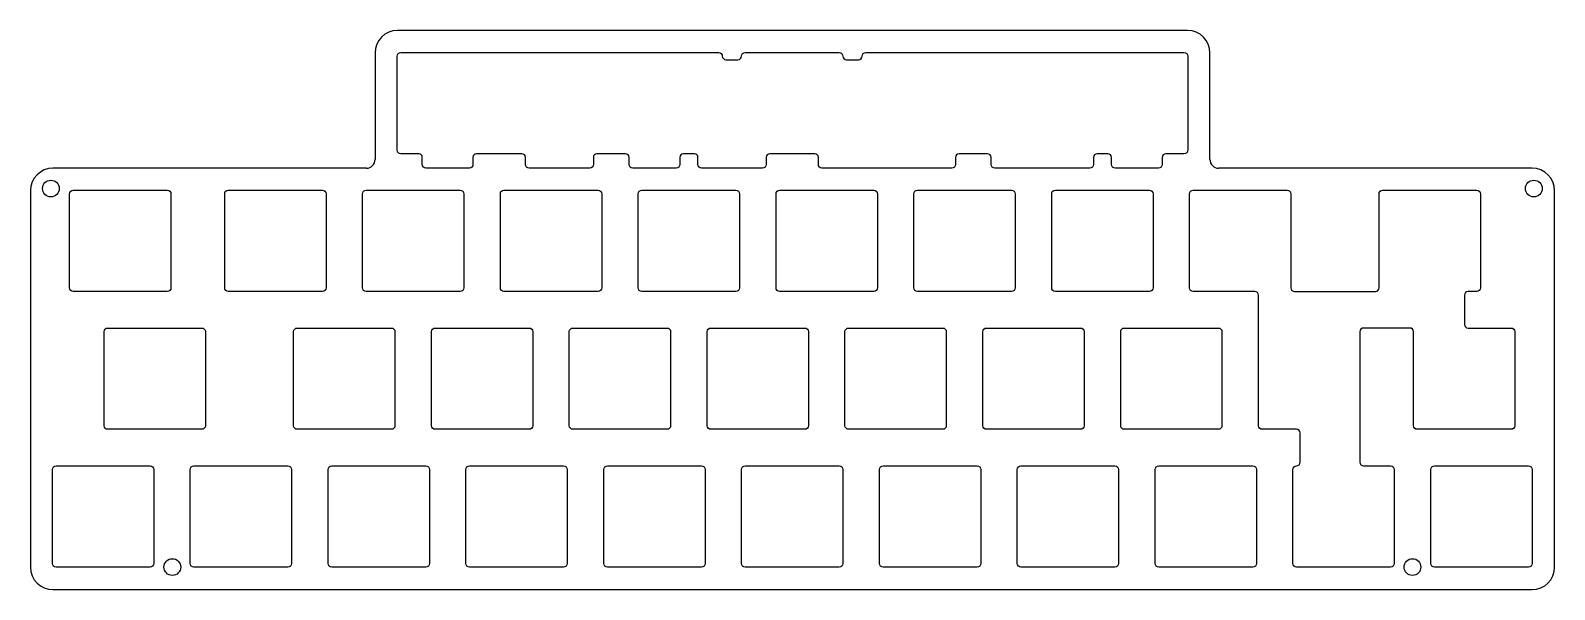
# Model space of a CAD drawing. Header units: millimetres. Extents: x -212 to -2, y -246 to -169.
import ezdxf

# ---------------------------------------------------------------- set-up
doc = ezdxf.new("R2010")
doc.units = ezdxf.units.MM
doc.layers.get('0').update_dxf_attribs({"linetype": 'CONTINUOUS'})

msp = doc.modelspace()

# ---------------------------------------------------------------- linework, layer by layer
for p, q in [((-52.46, -168.88), (-161.65, -168.88)), ((-164.75, -171.98), (-164.75, -186.72)), ((-49.36, -186.72), (-49.36, -171.98)), ((-165.95, -187.92), (-209.27, -187.92)), ((-4.84, -187.92), (-48.16, -187.92)), ((-212.37, -191.02), (-212.37, -243.07)), ((-1.74, -243.07), (-1.74, -191.02)), ((-209.27, -246.18), (-4.84, -246.18))]:
    msp.add_line(p, q)
for points in [[(-55.47, -185.92, 0.414214), (-55.97, -186.42), (-55.97, -187.42, -0.414214), (-56.47, -187.92), (-62.47, -187.92, -0.414214), (-62.97, -187.42), (-62.97, -186.42, 0.414214), (-63.47, -185.92), (-64.96, -185.92, 0.414214), (-65.46, -186.42), (-65.46, -187.42, -0.414214), (-65.96, -187.92), (-79.1, -187.92, -0.414214), (-79.6, -187.42), (-79.6, -186.42, 0.414214), (-80.1, -185.92), (-84.04, -185.92, 0.414214), (-84.54, -186.42), (-84.54, -187.42, -0.414214), (-85.04, -187.92), (-102.98, -187.92, -0.414214), (-103.48, -187.42), (-103.48, -186.42, 0.414214), (-103.98, -185.92), (-110.2, -185.92, 0.414214), (-110.7, -186.42), (-110.7, -187.42, -0.414214), (-111.2, -187.92), (-119.62, -187.92, -0.414214), (-120.12, -187.42), (-120.12, -186.42, 0.414214), (-120.62, -185.92), (-122.14, -185.92, 0.414214), (-122.64, -186.42), (-122.64, -187.42, -0.414214), (-123.14, -187.92), (-129.14, -187.92, -0.414214), (-129.64, -187.42), (-129.64, -186.42, 0.414214), (-130.14, -185.92), (-134.08, -185.92, 0.414214), (-134.58, -186.42), (-134.58, -187.42, -0.414214), (-135.08, -187.92), (-143.46, -187.92, -0.414214), (-143.96, -187.42), (-143.96, -186.42, 0.414214), (-144.46, -185.92), (-150.72, -185.92, 0.414214), (-151.22, -186.42), (-151.22, -187.42, -0.414214), (-151.72, -187.92), (-157.72, -187.92, -0.414214), (-158.22, -187.42), (-158.22, -186.42, 0.414214), (-158.72, -185.92), (-161.18, -185.92, -0.414214), (-161.68, -185.42), (-161.68, -172.42, -0.414214), (-161.18, -171.92), (-117.26, -171.92, -0.414214), (-116.76, -172.42, 0.414214), (-116.26, -172.92), (-114.59, -172.92, 0.414214), (-114.09, -172.42, -0.414214), (-113.59, -171.92), (-100.59, -171.92, -0.414214), (-100.09, -172.42, 0.414214), (-99.59, -172.92), (-97.92, -172.92, 0.414214), (-97.42, -172.42, -0.414214), (-96.92, -171.92), (-52.93, -171.92, -0.414214), (-52.43, -172.42), (-52.43, -185.42, -0.414214), (-52.93, -185.92)], [(-193.46, -204.97), (-206.46, -204.97, -0.414214), (-206.96, -204.47), (-206.96, -191.47, -0.414214), (-206.46, -190.97), (-193.46, -190.97, -0.414214), (-192.96, -191.47), (-192.96, -204.47, -0.414214)], [(-172.03, -204.97), (-185.03, -204.97, -0.414214), (-185.53, -204.47), (-185.53, -191.47, -0.414214), (-185.03, -190.97), (-172.03, -190.97, -0.414214), (-171.53, -191.47), (-171.53, -204.47, -0.414214)], [(-152.98, -204.97), (-165.98, -204.97, -0.414214), (-166.48, -204.47), (-166.48, -191.47, -0.414214), (-165.98, -190.97), (-152.98, -190.97, -0.414214), (-152.48, -191.47), (-152.48, -204.47, -0.414214)], [(-133.93, -204.97), (-146.93, -204.97, -0.414214), (-147.43, -204.47), (-147.43, -191.47, -0.414214), (-146.93, -190.97), (-133.93, -190.97, -0.414214), (-133.43, -191.47), (-133.43, -204.47, -0.414214)], [(-114.88, -204.97), (-127.88, -204.97, -0.414214), (-128.38, -204.47), (-128.38, -191.47, -0.414214), (-127.88, -190.97), (-114.88, -190.97, -0.414214), (-114.38, -191.47), (-114.38, -204.47, -0.414214)], [(-95.83, -204.97), (-108.83, -204.97, -0.414214), (-109.33, -204.47), (-109.33, -191.47, -0.414214), (-108.83, -190.97), (-95.83, -190.97, -0.414214), (-95.33, -191.47), (-95.33, -204.47, -0.414214)], [(-76.78, -204.97), (-89.78, -204.97, -0.414214), (-90.28, -204.47), (-90.28, -191.47, -0.414214), (-89.78, -190.97), (-76.78, -190.97, -0.414214), (-76.28, -191.47), (-76.28, -204.47, -0.414214)], [(-57.73, -204.97), (-70.73, -204.97, -0.414214), (-71.23, -204.47), (-71.23, -191.47, -0.414214), (-70.73, -190.97), (-57.73, -190.97, -0.414214), (-57.23, -191.47), (-57.23, -204.47, -0.414214)], [(-42.65, -223.52), (-42.65, -205.47, 0.414214), (-43.15, -204.97), (-51.68, -204.97, -0.414214), (-52.18, -204.47), (-52.18, -191.47, -0.414214), (-51.68, -190.97), (-38.68, -190.97, -0.414214), (-38.18, -191.47), (-38.18, -204.47, 0.414214), (-37.68, -204.97), (-26.49, -204.97, 0.414214), (-25.99, -204.47), (-25.99, -191.47, -0.414214), (-25.49, -190.97), (-12.49, -190.97, -0.414214), (-11.99, -191.47), (-11.99, -204.47, -0.414214), (-12.49, -204.97), (-13.69, -204.97, 0.414214), (-14.19, -205.47), (-14.19, -209.52, 0.414214), (-13.69, -210.02), (-7.72, -210.02, -0.414214), (-7.22, -210.52), (-7.22, -223.52, -0.414214), (-7.72, -224.02), (-20.72, -224.02, -0.414214), (-21.22, -223.52), (-21.22, -210.52, 0.414214), (-21.72, -210.02), (-28.15, -210.02, 0.414214), (-28.65, -210.52), (-28.65, -228.57, 0.414214), (-28.15, -229.07), (-24.39, -229.07, -0.414214), (-23.89, -229.57), (-23.89, -242.57, -0.414214), (-24.39, -243.07), (-37.39, -243.07, -0.414214), (-37.89, -242.57), (-37.89, -229.57, -0.414214), (-37.39, -229.07, 0.414214), (-36.89, -228.57), (-36.89, -224.52, 0.414214), (-37.39, -224.02), (-42.15, -224.02, -0.414214)], [(-188.7, -224.02), (-201.7, -224.02, -0.414214), (-202.2, -223.52), (-202.2, -210.52, -0.414214), (-201.7, -210.02), (-188.7, -210.02, -0.414214), (-188.2, -210.52), (-188.2, -223.52, -0.414214)], [(-162.5, -224.02), (-175.5, -224.02, -0.414214), (-176, -223.52), (-176, -210.52, -0.414214), (-175.5, -210.02), (-162.5, -210.02, -0.414214), (-162, -210.52), (-162, -223.52, -0.414214)], [(-143.45, -224.02), (-156.45, -224.02, -0.414214), (-156.95, -223.52), (-156.95, -210.52, -0.414214), (-156.45, -210.02), (-143.45, -210.02, -0.414214), (-142.95, -210.52), (-142.95, -223.52, -0.414214)], [(-124.4, -224.02), (-137.4, -224.02, -0.414214), (-137.9, -223.52), (-137.9, -210.52, -0.414214), (-137.4, -210.02), (-124.4, -210.02, -0.414214), (-123.9, -210.52), (-123.9, -223.52, -0.414214)], [(-105.35, -224.02), (-118.35, -224.02, -0.414214), (-118.85, -223.52), (-118.85, -210.52, -0.414214), (-118.35, -210.02), (-105.35, -210.02, -0.414214), (-104.85, -210.52), (-104.85, -223.52, -0.414214)], [(-86.3, -224.02), (-99.3, -224.02, -0.414214), (-99.8, -223.52), (-99.8, -210.52, -0.414214), (-99.3, -210.02), (-86.3, -210.02, -0.414214), (-85.8, -210.52), (-85.8, -223.52, -0.414214)], [(-67.25, -224.02), (-80.25, -224.02, -0.414214), (-80.75, -223.52), (-80.75, -210.52, -0.414214), (-80.25, -210.02), (-67.25, -210.02, -0.414214), (-66.75, -210.52), (-66.75, -223.52, -0.414214)], [(-48.2, -224.02), (-61.2, -224.02, -0.414214), (-61.7, -223.52), (-61.7, -210.52, -0.414214), (-61.2, -210.02), (-48.2, -210.02, -0.414214), (-47.7, -210.52), (-47.7, -223.52, -0.414214)], [(-195.84, -243.07), (-208.84, -243.07, -0.414214), (-209.34, -242.57), (-209.34, -229.57, -0.414214), (-208.84, -229.07), (-195.84, -229.07, -0.414214), (-195.34, -229.57), (-195.34, -242.57, -0.414214)], [(-176.79, -243.07), (-189.79, -243.07, -0.414214), (-190.29, -242.57), (-190.29, -229.57, -0.414214), (-189.79, -229.07), (-176.79, -229.07, -0.414214), (-176.29, -229.57), (-176.29, -242.57, -0.414214)], [(-157.74, -243.07), (-170.74, -243.07, -0.414214), (-171.24, -242.57), (-171.24, -229.57, -0.414214), (-170.74, -229.07), (-157.74, -229.07, -0.414214), (-157.24, -229.57), (-157.24, -242.57, -0.414214)], [(-138.69, -243.07), (-151.69, -243.07, -0.414214), (-152.19, -242.57), (-152.19, -229.57, -0.414214), (-151.69, -229.07), (-138.69, -229.07, -0.414214), (-138.19, -229.57), (-138.19, -242.57, -0.414214)], [(-119.64, -243.07), (-132.64, -243.07, -0.414214), (-133.14, -242.57), (-133.14, -229.57, -0.414214), (-132.64, -229.07), (-119.64, -229.07, -0.414214), (-119.14, -229.57), (-119.14, -242.57, -0.414214)], [(-100.59, -243.07), (-113.59, -243.07, -0.414214), (-114.09, -242.57), (-114.09, -229.57, -0.414214), (-113.59, -229.07), (-100.59, -229.07, -0.414214), (-100.09, -229.57), (-100.09, -242.57, -0.414214)], [(-81.54, -243.07), (-94.54, -243.07, -0.414214), (-95.04, -242.57), (-95.04, -229.57, -0.414214), (-94.54, -229.07), (-81.54, -229.07, -0.414214), (-81.04, -229.57), (-81.04, -242.57, -0.414214)], [(-62.49, -243.07), (-75.49, -243.07, -0.414214), (-75.99, -242.57), (-75.99, -229.57, -0.414214), (-75.49, -229.07), (-62.49, -229.07, -0.414214), (-61.99, -229.57), (-61.99, -242.57, -0.414214)], [(-43.44, -243.07), (-56.44, -243.07, -0.414214), (-56.94, -242.57), (-56.94, -229.57, -0.414214), (-56.44, -229.07), (-43.44, -229.07, -0.414214), (-42.94, -229.57), (-42.94, -242.57, -0.414214)], [(-5.34, -243.07), (-18.34, -243.07, -0.414214), (-18.84, -242.57), (-18.84, -229.57, -0.414214), (-18.34, -229.07), (-5.34, -229.07, -0.414214), (-4.84, -229.57), (-4.84, -242.57, -0.414214)]]:
    msp.add_lwpolyline(points, format="xyb", close=True)
for centre in [(-209.55, -190.74), (-4.59, -190.74), (-192.77, -243.07), (-21.38, -243.07)]:
    msp.add_circle(centre, 1.16)
for centre, radius, start, end in [((-161.65, -171.98), 3.1, 90, 180), ((-52.46, -171.98), 3.1, 0, 90), ((-165.95, -186.72), 1.2, -90, 0), ((-48.16, -186.72), 1.2, 180, 270)]:
    msp.add_arc(centre, radius, start, end)
for points in [[(-209.27, -187.92), (-211, -187.92), (-212.37, -189.3), (-212.37, -191.02)], [(-1.74, -191.02), (-1.74, -189.3), (-3.11, -187.92), (-4.84, -187.92)], [(-212.37, -243.07), (-212.37, -244.8), (-211, -246.18), (-209.27, -246.18)], [(-4.84, -246.18), (-3.11, -246.18), (-1.74, -244.8), (-1.74, -243.07)]]:
    msp.add_open_spline(points, degree=3)

doc.saveas('drawing.dxf')
